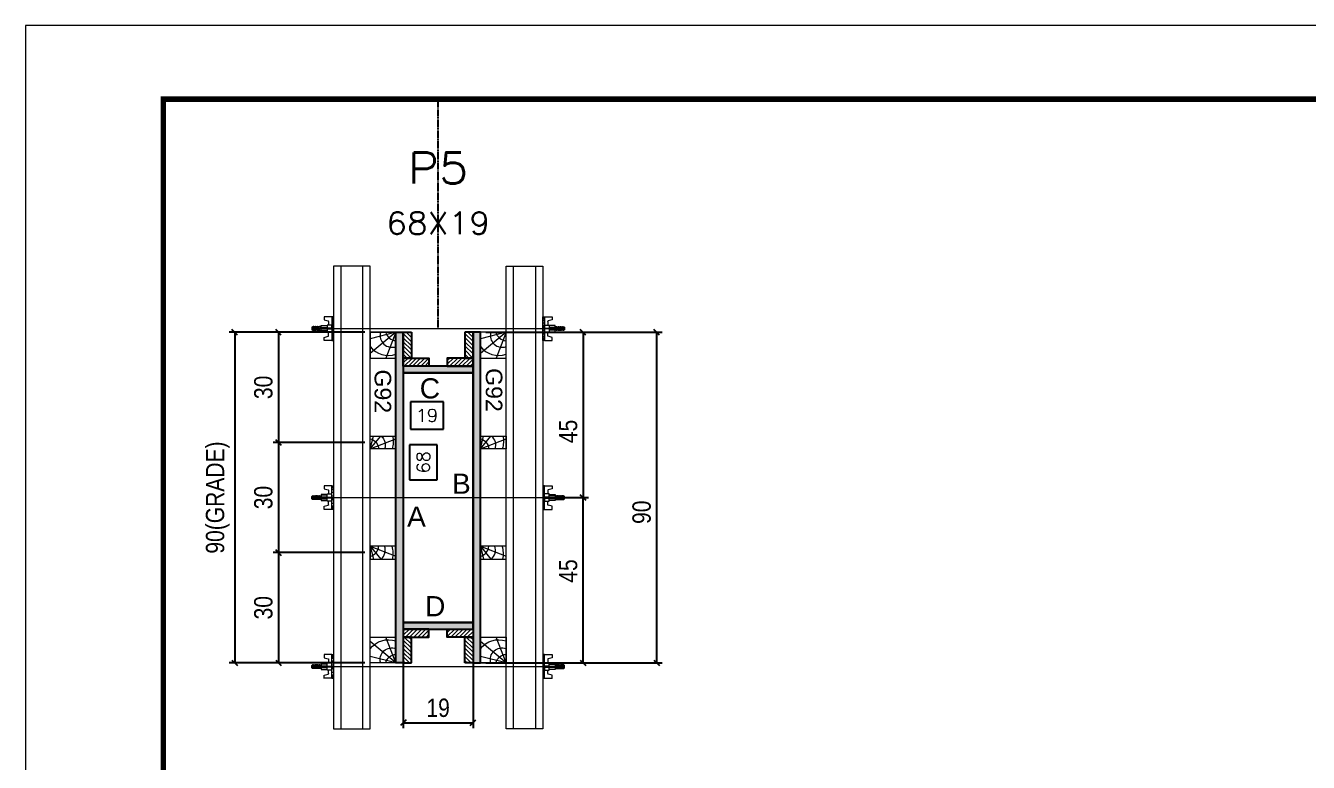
# Model space of a CAD drawing. Extents: x 808 to 7089, y -98 to 17032.
# Drawn here: x 3978 to 4677, y 3997 to 4398 of the extents above; entities that cross this region are included whole.
import ezdxf
from ezdxf.enums import TextEntityAlignment as Align

# ---------------------------------------------------------------- set-up
doc = ezdxf.new("R2010")
doc.units = 0
doc.linetypes.add('DASHED', pattern=[0.75, 0.5, -0.25])
doc.linetypes.add('HIDDEN', pattern=[0.375, 0.25, -0.125])
for name, color, linetype in [('CHAPA', 1, 'Continuous'), ('Cota Seção (2x)', 241, 'Continuous'), ('MEIO_PONT', 93, 'Continuous'), ('Painéis', 200, 'Continuous'), ('SARRAFO', 251, 'Continuous'), ('Texto de Titulo', 7, 'Continuous'), ('Texto Qtd Sarr', 242, 'Continuous'), ('TEXTO_GERAL', 7, 'Continuous')]:
    doc.layers.add(name, color=color, linetype=linetype)
for name, color, linetype, lineweight in [('Folhas', 255, 'Continuous', 9), ('Hachura', 251, 'Continuous', 9), ('Madeira', 126, 'Continuous', 18), ('Perfil Metálico', 224, 'Continuous', 18), ('SARRAFO DE PRESSAO', 251, 'DASHED', 9), ('Texto Seção', 7, 'Continuous', 15)]:
    doc.layers.add(name, color=color, linetype=linetype, lineweight=lineweight)
doc.styles.add('ARIAL', font='arial.ttf')
doc.styles.add('COTA TECNICA 2X', font='techl___.ttf', dxfattribs={"height": 10})
doc.styles.add('ROMANS', font='romans.shx')
doc.styles.add('SANSSERIF', font='sas_____.pfb')
doc.dimstyles.new('SECAO PILAR', dxfattribs={"dimtxt": 10, "dimasz": 3, "dimexe": 3, "dimexo": 3, "dimgap": 3, "dimtad": 1, "dimdec": 1, "dimlfac": 0.5, "dimzin": 12, "dimdsep": 46, "dimtxsty": 'COTA TECNICA 2X', "dimblk1": 'OBLIQUE', "dimblk2": 'OBLIQUE', "dimsah": 1, "dimcen": 0.9, "dimclrd": 256, "dimclre": 256, "dimclrt": 256, "dimadec": 1, "dimazin": 3, "dimtfac": 1, "dimtdec": 1, "dimtmove": 0, "dimatfit": 3, "dimfxl": 1, "dimtolj": 1, "dimtzin": 12, "dimarcsym": 0})
doc.dimstyles.new('SECÇÃO 2', dxfattribs={"dimtxt": 7, "dimasz": 6, "dimexe": 0.18, "dimexo": 2, "dimgap": -4, "dimtad": 3, "dimdec": 1, "dimlfac": 0.5, "dimzin": 12, "dimdsep": 46, "dimtxsty": 'ROMANS', "dimblk": 'ARCHTICK', "dimcen": 0.09, "dimse1": 1, "dimse2": 1, "dimsd1": 1, "dimsd2": 1, "dimclrd": 180, "dimclre": 5, "dimclrt": 1, "dimadec": 0, "dimazin": 3, "dimtfac": 1, "dimtdec": 1, "dimtofl": 0, "dimtmove": 0, "dimatfit": 3, "dimldrblk": 'ARCHTICK', "dimfxl": 1, "dimtolj": 1, "dimtzin": 0, "dimarcsym": 0})
pattern_1 = [(135, (-18707.5953, 13554.1009), (-1.12253202, -1.12253202), [])]
pattern_2 = [(135, (-18707.5953, 13355.1009), (-1.12253202, -1.12253202), [])]
pattern_3 = [(45, (13686.7647, 26960.9572), (-1.12253202, 1.12253202), [])]
pattern_4 = [(45, (13686.7647, 26996.9572), (-1.12253202, 1.12253202), [])]

# ---------------------------------------------------------------- blocks, each defined once
blk = doc.blocks.new('9999999999')
at = {"layer": 'Folhas'}
blk.add_lwpolyline([(98138.98, 34190.21), (99623.98, 34190.21), (99623.98, 35240.21), (98138.98, 35240.21)], close=True, dxfattribs=at)
at = {"layer": 'Folhas', "color": 30, "const_width": 3}
blk.add_lwpolyline([(98213.98, 34230.21), (99583.98, 34230.21), (99583.98, 35200.21), (98213.98, 35200.21)], close=True, dxfattribs=at)
blk = doc.blocks.new('titulo1')
at = {"layer": 'Defpoints', "color": 252, "linetype": 'HIDDEN', "ltscale": 2}
blk.add_line((0, 0), (0, 125), dxfattribs=at)
at = {"layer": 'Defpoints', "style": 'ROMANS', "oblique": 15}
blk.add_attdef('FOLHA', text='', height=10, dxfattribs=at).set_placement((0, 15.58), align=Align.MIDDLE_CENTER)
at = {"layer": 'Texto Qtd Sarr', "color": 3, "style": 'ROMANS', "oblique": 15}
for tag, height, p in [('TITULO', 17, (0, 71.45)), ('SEÇÃO', 12, (0, 41.55))]:
    blk.add_attdef(tag, text='', height=height, dxfattribs=at).set_placement(p, align=Align.MIDDLE_CENTER)
blk = doc.blocks.new('*D418')
at = {"layer": 'Cota Seção (2x)', "color": 180, "lineweight": -2, "transparency": 16777216}
for p, q in [((4202.29, 4169.88), (4187.29, 4169.88)), ((4187.29, 4169.88), (4187.29, 4150.88)), ((4202.29, 4150.88), (4202.29, 4169.88)), ((4187.29, 4150.88), (4202.29, 4150.88))]:
    blk.add_line(p, q, dxfattribs=at)
at = {"layer": 'Defpoints', "color": 0, "transparency": 16777216}
for p in [(4183.81, 4209.15), (4183.81, 4073.15), (4206.29, 4073.15)]:
    blk.add_point(p, dxfattribs=at)
at = {"layer": 'Cota Seção (2x)', "color": 1, "transparency": 16777216, "insert": (4194.79, 4160.38), "char_height": 7, "attachment_point": 5, "rotation": 90, "style": 'ROMANS'}
blk.add_mtext('\\A1;68', dxfattribs=at)
blk = doc.blocks.new('_ArchTick')
at = {"color": 0, "linetype": 'ByBlock', "const_width": 0.15}
blk.add_lwpolyline([(-0.5, -0.5), (0.5, 0.5)], dxfattribs=at)
blk = doc.blocks.new('*D419')
at = {"layer": 'Cota Seção (2x)', "color": 180, "lineweight": -2, "transparency": 16777216}
for p, q in [((4205.73, 4193.36), (4187.73, 4193.36)), ((4187.73, 4193.36), (4187.73, 4178.36)), ((4205.73, 4178.36), (4205.73, 4193.36)), ((4187.73, 4178.36), (4205.73, 4178.36))]:
    blk.add_line(p, q, dxfattribs=at)
at = {"layer": 'Defpoints', "color": 0, "transparency": 16777216}
for p in [(4183.81, 4209.15), (4221.81, 4209.15), (4221.81, 4174.36)]:
    blk.add_point(p, dxfattribs=at)
at = {"layer": 'Cota Seção (2x)', "color": 1, "transparency": 16777216, "insert": (4196.73, 4185.86), "char_height": 7, "attachment_point": 5, "style": 'ROMANS'}
blk.add_mtext('\\A1;19', dxfattribs=at)
blk = doc.blocks.new('_Oblique')
at = {"color": 0, "linetype": 'ByBlock', "lineweight": -2}
blk.add_line((-0.5, -0.5), (0.5, 0.5), dxfattribs=at)
blk = doc.blocks.new('*D1657')
at = {"layer": 'Cota Seção (2x)', "lineweight": -2, "transparency": 16777216}
for p, q in [((4183.81, 4066.55), (4183.81, 4015.51)), ((4221.81, 4066.55), (4221.81, 4015.51)), ((4183.81, 4018.51), (4221.81, 4018.51))]:
    blk.add_line(p, q, dxfattribs=at)
at = {"layer": 'Defpoints', "color": 0, "transparency": 16777216}
for p in [(4183.81, 4069.55), (4221.81, 4069.55), (4221.81, 4018.51)]:
    blk.add_point(p, dxfattribs=at)
at = {"layer": 'Cota Seção (2x)', "lineweight": -2, "transparency": 16777216, "xscale": 3, "yscale": 3, "zscale": 3, "rotation": 180}
blk.add_blockref('_Oblique', (4183.81, 4018.51), dxfattribs=at)
at = {"layer": 'Cota Seção (2x)', "lineweight": -2, "transparency": 16777216, "xscale": 3, "yscale": 3, "zscale": 3}
blk.add_blockref('_Oblique', (4221.81, 4018.51), dxfattribs=at)
at = {"layer": 'Cota Seção (2x)', "transparency": 16777216, "insert": (4202.81, 4026.6), "char_height": 10, "attachment_point": 5, "style": 'COTA TECNICA 2X'}
blk.add_mtext('\\A1;19', dxfattribs=at)
blk = doc.blocks.new('*D391')
at = {"layer": 'Cota Seção (2x)', "lineweight": -2, "transparency": 16777216}
for p, q in [((4162.81, 4231.15), (4089.04, 4231.15)), ((4092.04, 4231.15), (4092.04, 4051.15)), ((4162.81, 4051.15), (4089.04, 4051.15))]:
    blk.add_line(p, q, dxfattribs=at)
at = {"layer": 'Defpoints', "color": 0, "transparency": 16777216}
for p in [(4165.81, 4231.15), (4092.04, 4051.15), (4165.81, 4051.15)]:
    blk.add_point(p, dxfattribs=at)
at = {"layer": 'Cota Seção (2x)', "lineweight": -2, "transparency": 16777216, "xscale": 3, "yscale": 3, "zscale": 3}
for p, rotation in [((4092.04, 4231.15), 90), ((4092.04, 4051.15), 270)]:
    blk.add_blockref('_Oblique', p, dxfattribs=dict(at, rotation=rotation))
at = {"layer": 'Cota Seção (2x)', "transparency": 16777216, "insert": (4082.82, 4141.15), "char_height": 10, "attachment_point": 5, "rotation": 90, "style": 'COTA TECNICA 2X'}
blk.add_mtext('\\A1;90(GRADE)', dxfattribs=at)
blk = doc.blocks.new('*D392')
at = {"layer": 'Cota Seção (2x)', "lineweight": -2, "transparency": 16777216}
for p, q in [((4162.81, 4111.15), (4112.88, 4111.15)), ((4115.88, 4111.15), (4115.88, 4051.15)), ((4162.81, 4051.15), (4112.88, 4051.15))]:
    blk.add_line(p, q, dxfattribs=at)
at = {"layer": 'Defpoints', "color": 0, "transparency": 16777216}
for p in [(4165.81, 4111.15), (4115.88, 4051.15), (4165.81, 4051.15)]:
    blk.add_point(p, dxfattribs=at)
at = {"layer": 'Cota Seção (2x)', "lineweight": -2, "transparency": 16777216, "xscale": 3, "yscale": 3, "zscale": 3}
for p, rotation in [((4115.88, 4111.15), 90), ((4115.88, 4051.15), 270)]:
    blk.add_blockref('_Oblique', p, dxfattribs=dict(at, rotation=rotation))
at = {"layer": 'Cota Seção (2x)', "transparency": 16777216, "insert": (4107.66, 4081.15), "char_height": 10, "attachment_point": 5, "rotation": 90, "style": 'COTA TECNICA 2X'}
blk.add_mtext('\\A1;30', dxfattribs=at)
blk = doc.blocks.new('*D393')
at = {"layer": 'Cota Seção (2x)', "lineweight": -2, "transparency": 16777216}
for p, q in [((4162.81, 4231.15), (4112.88, 4231.15)), ((4115.88, 4231.15), (4115.88, 4171.15)), ((4162.81, 4171.15), (4112.88, 4171.15))]:
    blk.add_line(p, q, dxfattribs=at)
at = {"layer": 'Defpoints', "color": 0, "transparency": 16777216}
for p in [(4165.81, 4231.15), (4115.88, 4171.15), (4165.81, 4171.15)]:
    blk.add_point(p, dxfattribs=at)
at = {"layer": 'Cota Seção (2x)', "lineweight": -2, "transparency": 16777216, "xscale": 3, "yscale": 3, "zscale": 3}
for p, rotation in [((4115.88, 4231.15), 90), ((4115.88, 4171.15), 270)]:
    blk.add_blockref('_Oblique', p, dxfattribs=dict(at, rotation=rotation))
at = {"layer": 'Cota Seção (2x)', "transparency": 16777216, "insert": (4107.66, 4201.15), "char_height": 10, "attachment_point": 5, "rotation": 90, "style": 'COTA TECNICA 2X'}
blk.add_mtext('\\A1;30', dxfattribs=at)
blk = doc.blocks.new('*D394')
at = {"layer": 'Cota Seção (2x)', "lineweight": -2, "transparency": 16777216}
for p, q in [((4162.81, 4171.15), (4112.88, 4171.15)), ((4115.88, 4171.15), (4115.88, 4111.15)), ((4162.81, 4111.15), (4112.88, 4111.15))]:
    blk.add_line(p, q, dxfattribs=at)
at = {"layer": 'Defpoints', "color": 0, "transparency": 16777216}
for p in [(4165.81, 4171.15), (4115.88, 4111.15), (4165.81, 4111.15)]:
    blk.add_point(p, dxfattribs=at)
at = {"layer": 'Cota Seção (2x)', "lineweight": -2, "transparency": 16777216, "xscale": 3, "yscale": 3, "zscale": 3}
for p, rotation in [((4115.88, 4171.15), 90), ((4115.88, 4111.15), 270)]:
    blk.add_blockref('_Oblique', p, dxfattribs=dict(at, rotation=rotation))
at = {"layer": 'Cota Seção (2x)', "transparency": 16777216, "insert": (4107.66, 4141.15), "char_height": 10, "attachment_point": 5, "rotation": 90, "style": 'COTA TECNICA 2X'}
blk.add_mtext('\\A1;30', dxfattribs=at)
blk = doc.blocks.new('*D395')
at = {"layer": 'Cota Seção (2x)', "lineweight": -2, "transparency": 16777216}
for p, q in [((4228.81, 4231.15), (4324.79, 4231.15)), ((4321.79, 4231.15), (4321.79, 4051.15)), ((4228.81, 4051.15), (4324.79, 4051.15))]:
    blk.add_line(p, q, dxfattribs=at)
at = {"layer": 'Defpoints', "color": 0, "transparency": 16777216}
for p in [(4225.81, 4231.15), (4225.81, 4051.15), (4321.79, 4051.15)]:
    blk.add_point(p, dxfattribs=at)
at = {"layer": 'Cota Seção (2x)', "lineweight": -2, "transparency": 16777216, "xscale": 3, "yscale": 3, "zscale": 3}
for p, rotation in [((4321.79, 4231.15), 90), ((4321.79, 4051.15), 270)]:
    blk.add_blockref('_Oblique', p, dxfattribs=dict(at, rotation=rotation))
at = {"layer": 'Cota Seção (2x)', "transparency": 16777216, "insert": (4313.66, 4133.15), "char_height": 10, "attachment_point": 5, "rotation": 90, "style": 'COTA TECNICA 2X'}
blk.add_mtext('\\A1;90', dxfattribs=at)
blk = doc.blocks.new('*D396')
at = {"layer": 'Cota Seção (2x)', "lineweight": -2, "transparency": 16777216}
for p, q in [((4262.81, 4231.15), (4284.72, 4231.15)), ((4281.72, 4231.15), (4281.72, 4141.15)), ((4262.81, 4141.15), (4284.72, 4141.15))]:
    blk.add_line(p, q, dxfattribs=at)
at = {"layer": 'Defpoints', "color": 0, "transparency": 16777216}
for p in [(4259.81, 4231.15), (4259.81, 4141.15), (4281.72, 4141.15)]:
    blk.add_point(p, dxfattribs=at)
at = {"layer": 'Cota Seção (2x)', "lineweight": -2, "transparency": 16777216, "xscale": 3, "yscale": 3, "zscale": 3}
for p, rotation in [((4281.72, 4231.15), 90), ((4281.72, 4141.15), 270)]:
    blk.add_blockref('_Oblique', p, dxfattribs=dict(at, rotation=rotation))
at = {"layer": 'Cota Seção (2x)', "transparency": 16777216, "insert": (4273.61, 4177.15), "char_height": 10, "attachment_point": 5, "rotation": 90, "style": 'COTA TECNICA 2X'}
blk.add_mtext('\\A1;45', dxfattribs=at)
blk = doc.blocks.new('*D397')
at = {"layer": 'Cota Seção (2x)', "lineweight": -2, "transparency": 16777216}
for p, q in [((4262.81, 4141.15), (4284.72, 4141.15)), ((4281.72, 4051.15), (4281.72, 4141.15)), ((4262.81, 4051.15), (4284.72, 4051.15))]:
    blk.add_line(p, q, dxfattribs=at)
at = {"layer": 'Defpoints', "color": 0, "transparency": 16777216}
for p in [(4259.81, 4141.15), (4281.72, 4141.15), (4259.81, 4051.15)]:
    blk.add_point(p, dxfattribs=at)
at = {"layer": 'Cota Seção (2x)', "lineweight": -2, "transparency": 16777216, "xscale": 3, "yscale": 3, "zscale": 3}
for p, rotation in [((4281.72, 4141.15), 90), ((4281.72, 4051.15), 270)]:
    blk.add_blockref('_Oblique', p, dxfattribs=dict(at, rotation=rotation))
at = {"layer": 'Cota Seção (2x)', "transparency": 16777216, "insert": (4273.61, 4101.15), "char_height": 10, "attachment_point": 5, "rotation": 90, "style": 'COTA TECNICA 2X'}
blk.add_mtext('\\A1;45', dxfattribs=at)
blk = doc.blocks.new('C')
at = {"layer": 'Hachura', "color": 0}
for p, q in [((0, 3.22), (0, -3.22)), ((0.45, 3.22), (0, 3.22)), ((0.46, 3.16), (0, 3.16)), ((0.46, 3.05), (0, 3.05)), ((0.46, 2.88), (0, 2.88)), ((0, 2.75), (0, -1.16)), ((0.46, 2.65), (0, 2.65)), ((0.46, 2.23), (0, 2.23)), ((0.46, 1.51), (0, 1.51)), ((0.39, 0.49), (0.17, 0.49)), ((0.45, -3.23), (0.45, 3.22)), ((0.45, 3.22), (2.58, 3.22)), ((1.74, 0.97), (0.45, 0.97)), ((1.45, 0.1), (0.45, 0.1)), ((1.35, 1.94), (1.35, 0.96)), ((2.58, 2.39), (1.47, 2.09)), ((1.74, -0.97), (1.74, 0.97)), ((1.74, 0.97), (1.74, 0.84)), ((1.74, 0.97), (1.74, 0.84)), ((1.74, 0.84), (3.35, 0.84)), ((3.35, 0.45), (1.74, 0.45)), ((2.58, 3.22), (2.58, 2.39)), ((3.32, 0.84), (3.32, -0.84)), ((3.35, 0.84), (3.35, -0.84)), ((3.68, 0.45), (3.35, 0.45)), ((3.84, -0.52), (3.35, 0.45)), ((3.35, 0.06), (3.67, -0.57)), ((3.68, 0.45), (4.16, -0.52)), ((3.72, 0.5), (4.25, -0.57)), ((4.37, -0.55), (3.83, 0.53)), ((4.15, 0.45), (3.93, 0.45)), ((4.42, -0.52), (3.93, 0.45)), ((4.15, 0.45), (4.26, 0.45)), ((4.26, 0.45), (4.74, -0.52)), ((4.3, 0.5), (4.83, -0.57)), ((4.95, -0.55), (4.41, 0.53)), ((4.51, 0.45), (4.84, 0.45)), ((5, -0.52), (4.51, 0.45)), ((4.84, 0.45), (5.32, -0.52)), ((4.88, 0.5), (5.41, -0.57)), ((5.53, -0.55), (4.99, 0.53)), ((5.58, -0.52), (5.09, 0.45)), ((5.42, 0.45), (5.09, 0.45)), ((5.58, -0.52), (5.09, 0.45)), ((5.42, 0.45), (5.74, -0.19)), ((5.46, 0.5), (5.74, -0.07)), ((5.74, 0.19), (5.57, 0.53)), ((5.74, 0.32), (5.68, 0.45)), ((5.68, 0.45), (5.74, 0.45)), ((5.74, 0.45), (5.9, 0.29)), ((5.74, 0.45), (5.74, -0.52)), ((5.9, -0.36), (5.9, 0.29)), ((0.45, 0), (0, 0)), ((0.46, -1.52), (0, -1.52)), ((0.46, -2.23), (0, -2.23)), ((0.46, -2.65), (0, -2.65)), ((0.46, -2.88), (0, -2.88)), ((0.46, -3.05), (0, -3.05)), ((0.46, -3.16), (0, -3.16)), ((0, -3.22), (2.57, -3.22)), ((0.08, -0.48), (0.29, -0.48)), ((0.29, -0.48), (0.4, -0.48)), ((0.45, 0), (0.45, -0.97)), ((0.45, -0.16), (1.45, -0.16)), ((0.45, -0.65), (0.45, -0.32)), ((0.45, -3.23), (0.45, -0.65)), ((0.45, -0.97), (1.74, -0.97)), ((1.35, -1.94), (1.35, -0.97)), ((2.58, -2.39), (1.47, -2.1)), ((3.35, -0.32), (1.74, -0.32)), ((3.35, -0.84), (1.74, -0.84)), ((2.58, -3.23), (2.58, -2.39)), ((3.35, -0.07), (3.58, -0.52)), ((3.35, -0.52), (3.58, -0.52)), ((3.84, -0.52), (4.16, -0.52)), ((4.42, -0.52), (4.74, -0.52)), ((4.63, -0.52), (4.74, -0.52)), ((5, -0.52), (5.32, -0.52)), ((5.58, -0.52), (5.74, -0.52)), ((5.74, -0.52), (5.9, -0.36)), ((5.74, -0.52), (5.74, -0.52))]:
    blk.add_line(p, q, dxfattribs=at)
for centre, radius, start, end in [((1.52, 1.94), 0.161, 104.7436, 180), ((1.44, -0.03), 0.129, 272.695, 87.305), ((3.81, 0.39), 0.143, 25.5688, 154.4312), ((4.39, 0.39), 0.143, 25.5688, 154.4312), ((4.97, 0.39), 0.143, 25.5688, 154.4312), ((5.55, 0.39), 0.143, 25.5688, 154.4312), ((0.17, -0.37), 0.174, 221.744, 317.8592), ((1.52, -1.94), 0.161, 180, 255.2564), ((3.71, -0.4), 0.174, 222.1408, 318.256), ((4.29, -0.4), 0.174, 222.1408, 318.256), ((4.87, -0.4), 0.174, 222.1408, 318.256), ((5.45, -0.4), 0.174, 222.1408, 318.256), ((5.61, -0.4), 0.174, 317.8592, 318.256)]:
    blk.add_arc(centre, radius, start, end, dxfattribs=at)
blk = doc.blocks.new('PONTALETE')
at = {"layer": 'Madeira'}
for q in [(2.71, 7), (7, 5.76), (7, 1.74)]:
    blk.add_line((0, 0), q, dxfattribs=at)
blk.add_lwpolyline([(0, 0), (7, 0), (7, 7), (0, 7)], close=True, dxfattribs=at)
for centre, radius, start, end in [((2.04, 0.06), 6.23, 37.2818, 109.0913), ((1.09, 0.9), 3.19, 343.603, 109.9847), ((-0.21, -0.78), 3.09, 14.6322, 86.0383)]:
    blk.add_arc(centre, radius, start, end, dxfattribs=at)
blk = doc.blocks.new('MEIO PONTALETE')
at = {"layer": 'Madeira'}
for q in [(2.71, 7), (3.5, 2.88), (3.5, 0.87)]:
    blk.add_line((0, 0), q, dxfattribs=at)
blk.add_lwpolyline([(0, 0), (3.5, 0), (3.5, 7), (0, 7)], close=True, dxfattribs=at)
for centre, radius, start, end in [((2.04, 0.06), 6.23, 76.4499, 109.0913), ((1.09, 0.9), 3.19, 40.9063, 109.9847), ((-0.21, -0.78), 3.09, 14.6322, 86.0383)]:
    blk.add_arc(centre, radius, start, end, dxfattribs=at)

msp = doc.modelspace()

# ---------------------------------------------------------------- hatches: boundary and pattern name
at = {"layer": 'Hachura'}
h = msp.add_hatch(color=256, dxfattribs=at)
h.dxf.hatch_style = 1
h.paths.add_polyline_path([(4183.81, 4051.15), (4179.81, 4051.15), (4179.81, 4231.15), (4183.81, 4231.15)])
h = msp.add_hatch(color=256, dxfattribs=at)
h.dxf.hatch_style = 1
h.paths.add_polyline_path([(4183.81, 4051.15), (4179.81, 4051.15), (4179.81, 4231.15), (4183.81, 4231.15)])
h = msp.add_hatch(dxfattribs=at)
h.set_pattern_fill('ANSI31', color=256, scale=0.5, angle=90, style=0)
h.set_pattern_definition(pattern_2)
h.paths.add_polyline_path([(4183.81, 4217.15), (4188.21, 4217.15), (4188.21, 4231.15), (4183.81, 4231.15)])
h = msp.add_hatch(dxfattribs=at)
h.set_pattern_fill('ANSI31', color=256, scale=0.5, angle=90, style=0)
h.set_pattern_definition(pattern_2)
h.paths.add_polyline_path([(4221.81, 4217.15), (4217.41, 4217.15), (4217.41, 4231.15), (4221.81, 4231.15)])
h = msp.add_hatch(color=256, dxfattribs=at)
h.dxf.hatch_style = 1
h.paths.add_polyline_path([(4221.81, 4051.15), (4225.81, 4051.15), (4225.81, 4231.15), (4221.81, 4231.15)])
h = msp.add_hatch(color=256, dxfattribs=at)
h.dxf.hatch_style = 1
h.paths.add_polyline_path([(4221.81, 4051.15), (4225.81, 4051.15), (4225.81, 4231.15), (4221.81, 4231.15)])
h = msp.add_hatch(dxfattribs=at)
h.set_pattern_fill('ANSI31', color=256, scale=0.5, style=0)
h.set_pattern_definition(pattern_4)
h.paths.add_polyline_path([(4197.81, 4212.75), (4197.81, 4217.15), (4183.81, 4217.15), (4183.81, 4212.75)])
h = msp.add_hatch(color=256, dxfattribs=at)
h.dxf.hatch_style = 1
h.paths.add_polyline_path([(4183.81, 4212.75), (4183.81, 4209.15), (4221.81, 4209.15), (4221.81, 4212.75)])
h = msp.add_hatch(color=256, dxfattribs=at)
h.dxf.hatch_style = 1
h.paths.add_polyline_path([(4183.81, 4212.75), (4183.81, 4209.15), (4221.81, 4209.15), (4221.81, 4212.75)])
h = msp.add_hatch(dxfattribs=at)
h.set_pattern_fill('ANSI31', color=256, scale=0.5, style=0)
h.set_pattern_definition(pattern_4)
h.paths.add_polyline_path([(4207.81, 4212.75), (4207.81, 4217.15), (4221.81, 4217.15), (4221.81, 4212.75)])
h = msp.add_hatch(color=256, dxfattribs=at)
h.dxf.hatch_style = 1
h.paths.add_polyline_path([(4183.81, 4073.15), (4183.81, 4069.55), (4221.81, 4069.55), (4221.81, 4073.15)])
h = msp.add_hatch(color=256, dxfattribs=at)
h.dxf.hatch_style = 1
h.paths.add_polyline_path([(4183.81, 4073.15), (4183.81, 4069.55), (4221.81, 4069.55), (4221.81, 4073.15)])
h = msp.add_hatch(dxfattribs=at)
h.set_pattern_fill('ANSI31', color=256, scale=0.5, style=0)
h.set_pattern_definition(pattern_3)
h.paths.add_polyline_path([(4197.81, 4069.55), (4197.81, 4065.15), (4183.81, 4065.15), (4183.81, 4069.55)])
h = msp.add_hatch(dxfattribs=at)
h.set_pattern_fill('ANSI31', color=256, scale=0.5, style=0)
h.set_pattern_definition(pattern_3)
h.paths.add_polyline_path([(4207.81, 4069.55), (4207.81, 4065.15), (4221.81, 4065.15), (4221.81, 4069.55)])
h = msp.add_hatch(dxfattribs=at)
h.set_pattern_fill('ANSI31', color=256, scale=0.5, angle=90, style=0)
h.set_pattern_definition(pattern_1)
h.paths.add_polyline_path([(4183.81, 4065.15), (4188.21, 4065.15), (4188.21, 4051.15), (4183.81, 4051.15)])
h = msp.add_hatch(dxfattribs=at)
h.set_pattern_fill('ANSI31', color=256, scale=0.5, angle=90, style=0)
h.set_pattern_definition(pattern_1)
h.paths.add_polyline_path([(4221.81, 4065.15), (4217.41, 4065.15), (4217.41, 4051.15), (4221.81, 4051.15)])

# ---------------------------------------------------------------- linework, layer by layer
at = {"layer": 'CHAPA'}
for points in [[(4183.81, 4051.15), (4179.81, 4051.15), (4179.81, 4231.15), (4183.81, 4231.15)], [(4183.81, 4051.15), (4179.81, 4051.15), (4179.81, 4231.15), (4183.81, 4231.15)], [(4221.81, 4051.15), (4225.81, 4051.15), (4225.81, 4231.15), (4221.81, 4231.15)], [(4221.81, 4051.15), (4225.81, 4051.15), (4225.81, 4231.15), (4221.81, 4231.15)], [(4183.81, 4212.75), (4183.81, 4209.15), (4221.81, 4209.15), (4221.81, 4212.75)], [(4183.81, 4212.75), (4183.81, 4209.15), (4221.81, 4209.15), (4221.81, 4212.75)], [(4183.81, 4073.15), (4183.81, 4069.55), (4221.81, 4069.55), (4221.81, 4073.15)], [(4183.81, 4073.15), (4183.81, 4069.55), (4221.81, 4069.55), (4221.81, 4073.15)]]:
    msp.add_lwpolyline(points, close=True, dxfattribs=at)
at = {"layer": 'Hachura'}
for p, q in [((4135.01, 4233.15), (4266.81, 4233.16)), ((4135.01, 4141.15), (4266.81, 4141.14)), ((4135.01, 4049.15), (4266.81, 4049.14))]:
    msp.add_line(p, q, dxfattribs=at)
at = {"layer": 'Madeira'}
for points in [[(4179.81, 4051.15), (4165.81, 4051.15), (4165.81, 4231.15), (4179.81, 4231.15)], [(4225.81, 4051.15), (4239.81, 4051.15), (4239.81, 4231.15), (4225.81, 4231.15)]]:
    msp.add_lwpolyline(points, close=True, dxfattribs=at)
at = {"layer": 'Painéis'}
msp.add_lwpolyline([(4221.81, 4209.15), (4183.81, 4209.15), (4183.81, 4073.15), (4221.81, 4073.15)], close=True, dxfattribs=at)
at = {"layer": 'Perfil Metálico'}
for points in [[(4145.81, 4015.15), (4165.81, 4015.15), (4165.81, 4267.15), (4145.81, 4267.15)], [(4161.81, 4267.15), (4149.81, 4267.15), (4149.81, 4015.15), (4161.81, 4015.15)], [(4259.81, 4015.15), (4239.81, 4015.15), (4239.81, 4267.15), (4259.81, 4267.15)], [(4243.81, 4267.15), (4255.81, 4267.15), (4255.81, 4015.15), (4243.81, 4015.15)]]:
    msp.add_lwpolyline(points, close=True, dxfattribs=at)
at = {"layer": 'SARRAFO'}
for points in [[(4188.21, 4231.15), (4188.21, 4217.15), (4183.81, 4217.15), (4183.81, 4231.15)], [(4217.41, 4231.15), (4217.41, 4217.15), (4221.81, 4217.15), (4221.81, 4231.15)], [(4183.81, 4217.15), (4197.81, 4217.15), (4197.81, 4212.75), (4183.81, 4212.75)], [(4221.81, 4217.15), (4207.81, 4217.15), (4207.81, 4212.75), (4221.81, 4212.75)], [(4183.81, 4065.15), (4197.81, 4065.15), (4197.81, 4069.55), (4183.81, 4069.55)], [(4221.81, 4065.15), (4207.81, 4065.15), (4207.81, 4069.55), (4221.81, 4069.55)], [(4188.21, 4051.15), (4188.21, 4065.15), (4183.81, 4065.15), (4183.81, 4051.15)], [(4217.41, 4051.15), (4217.41, 4065.15), (4221.81, 4065.15), (4221.81, 4051.15)]]:
    msp.add_lwpolyline(points, close=True, dxfattribs=at)

# ---------------------------------------------------------------- block references
at = {"layer": 'Hachura', "linetype": 'Continuous', "yscale": 2, "zscale": 2}
for p, xscale, rotation in [((4145.81, 4233.15), 2, 179.9999999999999), ((4259.81, 4233.15), -2, 180)]:
    msp.add_blockref('C', p, dxfattribs=dict(at, xscale=xscale, rotation=rotation))
for p, xscale in [((4145.81, 4141.15), -2), ((4259.81, 4141.15), 2), ((4145.81, 4049.15), -2), ((4259.81, 4049.15), 2)]:
    msp.add_blockref('C', p, dxfattribs=dict(at, xscale=xscale))
at = {"layer": 'MEIO_PONT'}
for name, p, xscale, yscale, zscale, rotation in [('PONTALETE', (4179.81, 4231.15), 2, 2, 2, 179.9999999999999), ('PONTALETE', (4239.81, 4231.15), 2, 2, 2, 179.9999999999999), ('MEIO PONTALETE', (4165.81, 4167.65), -1.999999997962732, 1.999999997962732, 1.999999997962732, 270), ('MEIO PONTALETE', (4225.81, 4167.65), -1.999999997962732, 1.999999997962732, 1.999999997962732, 270), ('MEIO PONTALETE', (4165.81, 4114.65), 1.999999997962732, 1.999999997962732, 1.999999997962732, 270), ('MEIO PONTALETE', (4225.81, 4114.65), 1.999999997962732, 1.999999997962732, 1.999999997962732, 270)]:
    msp.add_blockref(name, p, dxfattribs=dict(at, xscale=xscale, yscale=yscale, zscale=zscale, rotation=rotation))
at = {"layer": 'MEIO_PONT', "xscale": -2, "yscale": 2, "zscale": 2}
for p in [(4179.81, 4051.15), (4239.81, 4051.15)]:
    msp.add_blockref('PONTALETE', p, dxfattribs=at)
at = {"layer": 'SARRAFO DE PRESSAO', "color": 6, "linetype": 'ByBlock'}
msp.add_blockref('9999999999', (-94160.81, -30842.05), dxfattribs=at)
at = {"layer": 'Texto Seção'}
ref = msp.add_blockref('titulo1', (4202.81, 4233.15), dxfattribs=at)
ref.add_attrib('TITULO', 'P5', dxfattribs={"layer": 'Texto de Titulo', "color": 7, "height": 17, "style": 'ROMANS', "width": 1.1}).set_placement((4202.81, 4320.65), align=Align.MIDDLE_CENTER)
ref.add_attrib('SEÇÃO', '68X19', dxfattribs={"layer": 'Texto de Titulo', "color": 7, "height": 12, "style": 'ROMANS', "width": 1.1}).set_placement((4202.81, 4290.65), align=Align.MIDDLE_CENTER)

# ---------------------------------------------------------------- texts
at = {"layer": 'TEXTO_GERAL', "color": 0, "linetype": 'Continuous', "style": 'SANSSERIF'}
for p in [(4172.71, 4210.88), (4233.26, 4211.63)]:
    msp.add_text('G92', height=9, rotation=270, dxfattribs=at).set_placement(p, align=Align.MIDDLE_LEFT)
at = {"layer": 'TEXTO_GERAL', "style": 'ARIAL'}
for s, p in [('C', (4198.31, 4200.62)), ('B', (4215.42, 4148.7)), ('A', (4190.99, 4130.73)), ('D', (4201.19, 4081.98))]:
    msp.add_text(s, height=11, dxfattribs=at).set_placement(p, align=Align.MIDDLE_CENTER)

# ---------------------------------------------------------------- dimensions: what is measured, and where the dimension line sits
at = {"layer": 'Cota Seção (2x)', "color": 241}
dim = msp.add_linear_dim(base=(4092.04, 4051.15), p1=(4165.81, 4231.15), p2=(4165.81, 4051.15), angle=270, text='<>(GRADE)', dimstyle='SECAO PILAR', dxfattribs=at)
dim.commit()
dim.dimension.update_dxf_attribs({"geometry": '*D391', "text_midpoint": (4082.82, 4141.15)})
for base, p1, p2, picture, middle in [((4115.88, 4171.15), (4165.81, 4231.15), (4165.81, 4171.15), '*D393', (4107.66, 4201.15)), ((4115.88, 4111.15), (4165.81, 4171.15), (4165.81, 4111.15), '*D394', (4107.66, 4141.15)), ((4115.88, 4051.15), (4165.81, 4111.15), (4165.81, 4051.15), '*D392', (4107.66, 4081.15))]:
    dim = msp.add_linear_dim(base=base, p1=p1, p2=p2, angle=270, dimstyle='SECAO PILAR', dxfattribs=at)
    dim.commit()
    dim.dimension.update_dxf_attribs({"geometry": picture, "text_midpoint": middle})
for base, p1, p2, angle, dimstyle, picture, middle in [((4321.79, 4051.15), (4225.81, 4231.15), (4225.81, 4051.15), 270, 'SECAO PILAR', '*D395', (4321.79, 4133.15)), ((4281.72, 4141.15), (4259.81, 4231.15), (4259.81, 4141.15), 270, 'SECAO PILAR', '*D396', (4281.72, 4177.15)), ((4206.29, 4073.15), (4183.81, 4209.15), (4183.81, 4073.15), 270, 'SECÇÃO 2', '*D418', (4206.29, 4160.38)), ((4281.72, 4141.15), (4259.81, 4051.15), (4259.81, 4141.15), 90, 'SECAO PILAR', '*D397', (4281.72, 4101.15))]:
    dim = msp.add_linear_dim(base=base, p1=p1, p2=p2, angle=angle, dimstyle=dimstyle, dxfattribs=at)
    dim.commit()
    dim.dimension.update_dxf_attribs({"geometry": picture, "text_midpoint": middle, "dimtype": 160})
dim = msp.add_linear_dim(base=(4221.81, 4174.36), p1=(4183.81, 4209.15), p2=(4221.81, 4209.15), dimstyle='SECÇÃO 2', dxfattribs=at)
dim.commit()
dim.dimension.update_dxf_attribs({"geometry": '*D419', "text_midpoint": (4196.73, 4174.36), "dimtype": 160})
dim = msp.add_linear_dim(base=(4221.81, 4018.51), p1=(4183.81, 4069.55), p2=(4221.81, 4069.55), dimstyle='SECAO PILAR', dxfattribs=at)
dim.commit()
dim.dimension.update_dxf_attribs({"geometry": '*D1657', "text_midpoint": (4202.81, 4026.6)})

doc.saveas('drawing.dxf')
